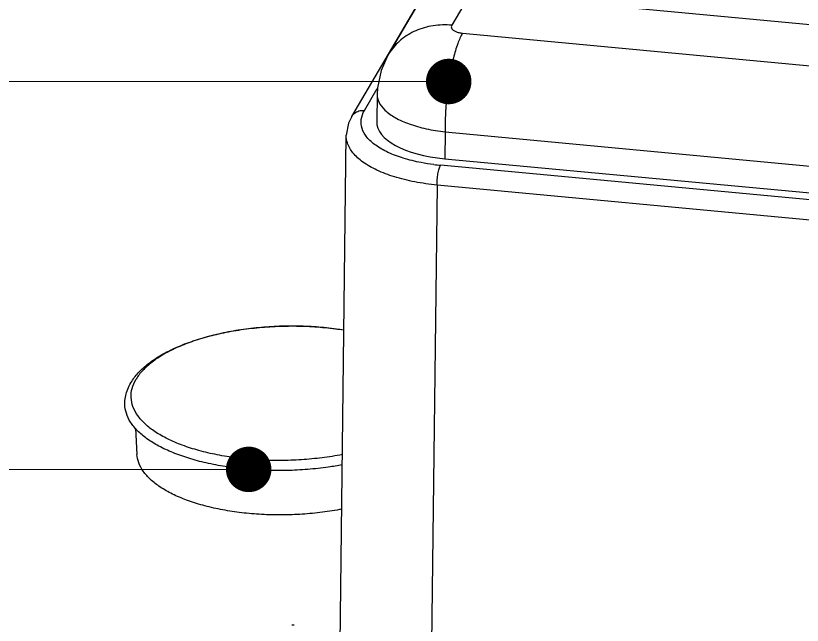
# Model space of a CAD drawing. Header units: millimetres. Extents: x 1690 to 2009, y -242 to -21.
# Drawn here: x 1715.92 to 1741.86, y -180.03 to -159.93 of the extents above; entities that cross this region are included whole.
import ezdxf

# ---------------------------------------------------------------- set-up
doc = ezdxf.new("R2010")
doc.units = ezdxf.units.MM
doc.layers.add('06___PRT_ALL_SURFS', color=7, linetype='Continuous')
doc.layers.add('3_ALL_AXES', color=7, linetype='Continuous')
doc.layers.add('from', color=7, linetype='Continuous', lineweight=13)
doc.styles.add('宋体', font='simsun.ttc')
doc.dimstyles.new('YanXiu', dxfattribs={"dimscale": 1.5, "dimtxt": 2.5, "dimasz": 2.2, "dimexe": 0.65, "dimexo": 0.65, "dimgap": 0.5, "dimtad": 1, "dimdsep": 46, "dimtxsty": '宋体', "dimcen": 0, "dimclrd": 3, "dimclre": 3, "dimclrt": 3, "dimazin": 2, "dimtfac": 1, "dimtofl": 0, "dimtmove": 0, "dimatfit": 3, "dimfxl": 0, "dimlwd": 5, "dimlwe": 5, "dimarcsym": 0})

# ---------------------------------------------------------------- blocks, each defined once
blk = doc.blocks.new('u40')
at = {"color": 7, "linetype": 'Continuous'}
for p, q in [((-93.882, 73.498), (-83.195, 91.663)), ((-23.604, 71.349), (-85.117, 77.116)), ((-93.462, 73.695), (-93.037, 74.418)), ((-90.8, 72.99), (-90.811, 72.105)), ((-94.345, 49.145), (-94.063, 72.876)), ((-20.652, 65.297), (-90.952, 71.887)), ((-90.811, 72.105), (-20.537, 65.517)), ((-91.067, 71.236), (-91.35, 47.509)), ((-20.767, 64.646), (-91.067, 71.236)), ((-101.017, 63.225), (-100.963, 62.357))]:
    blk.add_line(p, q, dxfattribs=at)
blk.add_lwpolyline([(-93.882, 73.498), (-93.988, 73.275), (-94.063, 72.876)], dxfattribs=at)
blk.add_arc((-90.277, 79.1), 7.244, 262.8782, 264.6513, dxfattribs=at)
blk.add_ellipse((-90.056, 73.383), major_axis=(3.001, 0.071), ratio=0.434926, start_param=3.12624, end_param=4.448003, dxfattribs=at)
for points, start_tangent, end_tangent in [([(-93.882, 73.499), (-93.796, 73.599), (-93.643, 73.679), (-93.462, 73.695)], (0.508277, 0.861193), (0.995635, -0.093332)), ([(-91.175, 71.912), (-91.594, 71.977), (-92.18, 72.122), (-92.685, 72.314), (-93.09, 72.548), (-93.378, 72.814), (-93.54, 73.101), (-93.567, 73.399), (-93.462, 73.695)], (-0.992265, 0.12414), (0.506917, 0.861995)), ([(-91.067, 71.236), (-91.803, 71.342), (-92.472, 71.508), (-93.049, 71.729), (-93.51, 71.996), (-93.84, 72.299), (-94.024, 72.626), (-94.062, 72.875)], (-0.995344, 0.096386), (0.007756, 0.99997)), ([(-91.067, 71.236), (-91.061, 71.422), (-91.037, 71.611), (-90.999, 71.774), (-90.952, 71.887)], (-0.015932, 0.999873), (0.507097, 0.861889)), ([(-101.165, 64.716), (-100.922, 65.042), (-100.583, 65.351), (-100.16, 65.633), (-99.666, 65.882), (-99.111, 66.096), (-98.506, 66.273), (-97.861, 66.413), (-97.186, 66.512), (-96.493, 66.571), (-95.793, 66.589), (-95.097, 66.564), (-94.418, 66.499), (-94.138, 66.459)], (0.507097, 0.861889), (0.987777, -0.155871)), ([(-94.138, 66.453), (-94.465, 66.5), (-95.137, 66.563), (-95.826, 66.585), (-96.52, 66.566), (-97.205, 66.506), (-97.87, 66.406), (-98.5, 66.268), (-99.086, 66.095), (-99.616, 65.89), (-100.079, 65.656), (-100.468, 65.398), (-100.775, 65.122), (-100.995, 64.831)], (-0.98743, 0.158057), (-0.507097, -0.861889)), ([(-101.364, 64.084), (-101.335, 64.293), (-101.27, 64.504), (-101.165, 64.716)], (0.0548, 0.998497), (0.507097, 0.861889)), ([(-94.187, 62.35), (-94.276, 62.333), (-94.94, 62.234), (-95.625, 62.174), (-96.319, 62.154), (-97.008, 62.177), (-97.68, 62.239), (-98.322, 62.342), (-98.922, 62.483), (-99.469, 62.658), (-99.952, 62.866), (-100.364, 63.101), (-100.695, 63.36), (-100.94, 63.638), (-101.095, 63.93), (-101.156, 64.229), (-101.122, 64.532), (-100.995, 64.831)], (-0.981931, -0.189238), (0.507097, 0.861889)), ([(-94.191, 62.008), (-94.653, 61.934), (-95.331, 61.859), (-96.023, 61.824), (-96.715, 61.828), (-97.395, 61.872), (-98.054, 61.954), (-98.678, 62.073), (-99.257, 62.227), (-99.782, 62.414), (-100.244, 62.631), (-100.634, 62.873), (-100.945, 63.136), (-101.174, 63.417), (-101.314, 63.71), (-101.366, 64.01), (-101.364, 64.084)], (-0.983532, -0.180735), (0.05561, 0.998453)), ([(-94.209, 60.547), (-94.284, 60.533), (-94.929, 60.436), (-95.595, 60.377), (-96.268, 60.359), (-96.938, 60.38), (-97.59, 60.441), (-98.213, 60.541), (-98.795, 60.677), (-99.326, 60.848), (-99.796, 61.049), (-100.195, 61.278), (-100.517, 61.529), (-100.755, 61.799), (-100.905, 62.082), (-100.963, 62.357)], (-0.982134, -0.188185), (-0.062537, 0.998043))]:
    blk.add_spline(points, degree=3, dxfattribs=dict(at, start_tangent=start_tangent, end_tangent=end_tangent))
at = {"layer": '06___PRT_ALL_SURFS', "color": 7, "linetype": 'Continuous'}
for p, q in [((-79.916, 94.635), (-90.583, 76.504)), ((-82.018, 93.653), (-92.685, 75.522)), ((-90.225, 76.246), (-20, 69.663)), ((-92.685, 75.522), (-92.686, 75.521)), ((-93.046, 74.23), (-93.057, 73.332)), ((-90.8, 72.99), (-20.575, 66.407))]:
    blk.add_line(p, q, dxfattribs=at)
blk.add_lwpolyline([(-92.686, 75.521), (-92.915, 75.014), (-93.035, 74.442), (-93.046, 74.229)], dxfattribs=at)
for points, start_tangent, end_tangent in [([(-90.583, 76.504), (-91.198, 76.488), (-91.768, 76.324), (-92.257, 76.024), (-92.632, 75.607), (-92.685, 75.522)], (-0.995635, 0.093332), (-0.506857, -0.86203)), ([(-90.583, 76.504), (-90.599, 76.448), (-90.581, 76.392), (-90.53, 76.34), (-90.45, 76.297), (-90.346, 76.265), (-90.225, 76.246)], (-0.506754, -0.862091), (0.995625, -0.093438)), ([(-90.225, 76.246), (-90.383, 75.901), (-90.527, 75.43), (-90.647, 74.864), (-90.737, 74.242), (-90.789, 73.603), (-90.8, 72.99)], (-0.507097, -0.861889), (0.015932, -0.999873)), ([(-93.046, 74.229), (-92.989, 73.978), (-92.786, 73.708), (-92.446, 73.462), (-91.985, 73.254), (-91.427, 73.094), (-90.8, 72.99)], (-0.005277, -0.999986), (0.993532, -0.113551))]:
    blk.add_spline(points, degree=3, dxfattribs=dict(at, start_tangent=start_tangent, end_tangent=end_tangent))
at = {"layer": '3_ALL_AXES', "color": 7, "linetype": 'Continuous'}
for centre, radius, start, end in [((-95.797, 52.569), 4.153, 90.1733, 90.7635), ((-95.797, 52.571), 4.15, 89.795, 90.1735)]:
    blk.add_arc(centre, radius, start, end, dxfattribs=at)
at = {"layer": 'from', "color": 4}
for points in [[(-90.682, 74.651), (-114.271, 74.651)], [(-97.279, 61.861), (-114.271, 61.861)]]:
    blk.add_leader(points, dimstyle='YanXiu', override={"dimasz": 1, "dimldrblk": 'Dot'}, dxfattribs=at)

msp = doc.modelspace()

# ---------------------------------------------------------------- block references
msp.add_blockref('u40', (1820.885, -236.748))

doc.saveas('drawing.dxf')
